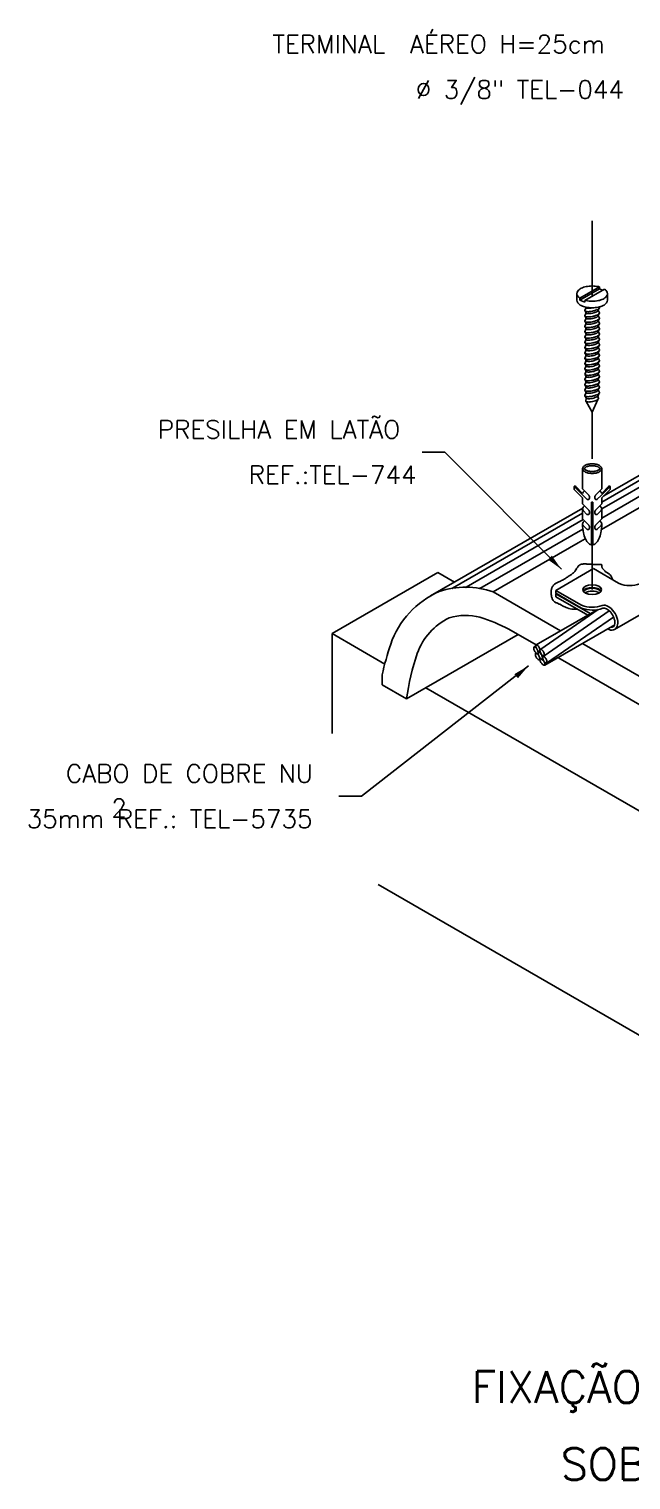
# Model space of a CAD drawing. Header units: millimetres. Extents: x -5957.9 to -5941.6, y -4668.2 to -4652.
# Drawn here: x -5957.85 to -5951.21, y -4668.24 to -4652.22 of the extents above; entities that cross this region are included whole.
import ezdxf
from ezdxf.enums import TextEntityAlignment as Align

# ---------------------------------------------------------------- set-up
doc = ezdxf.new("R2010")
doc.units = ezdxf.units.MM
doc.header["$LTSCALE"] = 10
doc.linetypes.add('DASHDOT', pattern=[1, 0.5, -0.25, 0, -0.25])
doc.layers.add('Termotécnica', color=7, linetype='Continuous')
doc.styles.add('r140', font='romans.shx')
doc.styles.add('r80', font='romans.shx')

msp = doc.modelspace()

# ---------------------------------------------------------------- linework, layer by layer
at = {"layer": 'Termotécnica', "color": 1, "linetype": 'DASHDOT'}
for p, q in [((-5951.64, -4655.172), (-5951.64, -4654.342)), ((-5951.64, -4656.969), (-5951.64, -4656.451)), ((-5951.64, -4658.411), (-5951.64, -4657.916))]:
    msp.add_line(p, q, dxfattribs=at)
at = {"layer": 'Termotécnica', "color": 2}
for p, q in [((-5951.775, -4655.195), (-5951.558, -4655.07)), ((-5951.558, -4655.07), (-5951.558, -4655.091)), ((-5951.809, -4655.145), (-5951.809, -4655.217)), ((-5951.775, -4655.216), (-5951.558, -4655.091)), ((-5951.775, -4655.195), (-5951.775, -4655.216)), ((-5951.775, -4655.216), (-5951.722, -4655.24)), ((-5951.722, -4655.219), (-5951.505, -4655.094)), ((-5951.722, -4655.219), (-5951.722, -4655.24)), ((-5951.558, -4655.091), (-5951.525, -4655.106)), ((-5951.47, -4655.145), (-5951.47, -4655.217)), ((-5951.708, -4655.296), (-5951.722, -4655.331)), ((-5951.708, -4655.355), (-5951.722, -4655.39)), ((-5951.719, -4655.337), (-5951.708, -4655.355)), ((-5951.719, -4655.395), (-5951.708, -4655.414)), ((-5951.561, -4655.305), (-5951.573, -4655.326)), ((-5951.573, -4655.326), (-5951.558, -4655.355)), ((-5951.561, -4655.363), (-5951.573, -4655.385)), ((-5951.573, -4655.385), (-5951.558, -4655.414)), ((-5951.708, -4655.414), (-5951.722, -4655.448)), ((-5951.708, -4655.472), (-5951.722, -4655.507)), ((-5951.708, -4655.531), (-5951.722, -4655.566)), ((-5951.719, -4655.454), (-5951.708, -4655.472)), ((-5951.719, -4655.513), (-5951.708, -4655.531)), ((-5951.561, -4655.422), (-5951.573, -4655.444)), ((-5951.573, -4655.444), (-5951.558, -4655.472)), ((-5951.561, -4655.481), (-5951.573, -4655.502)), ((-5951.573, -4655.502), (-5951.558, -4655.531)), ((-5951.561, -4655.539), (-5951.573, -4655.561)), ((-5951.573, -4655.561), (-5951.558, -4655.589)), ((-5951.708, -4655.59), (-5951.722, -4655.624)), ((-5951.708, -4655.648), (-5951.722, -4655.683)), ((-5951.708, -4655.707), (-5951.722, -4655.742)), ((-5951.719, -4655.571), (-5951.708, -4655.59)), ((-5951.719, -4655.63), (-5951.708, -4655.648)), ((-5951.719, -4655.688), (-5951.708, -4655.707)), ((-5951.561, -4655.598), (-5951.573, -4655.62)), ((-5951.573, -4655.62), (-5951.558, -4655.648)), ((-5951.561, -4655.657), (-5951.573, -4655.678)), ((-5951.573, -4655.678), (-5951.558, -4655.707)), ((-5951.561, -4655.715), (-5951.573, -4655.737)), ((-5951.708, -4655.766), (-5951.722, -4655.8)), ((-5951.708, -4655.824), (-5951.722, -4655.859)), ((-5951.708, -4655.883), (-5951.722, -4655.918)), ((-5951.719, -4655.747), (-5951.708, -4655.766)), ((-5951.719, -4655.806), (-5951.708, -4655.824)), ((-5951.719, -4655.864), (-5951.708, -4655.883)), ((-5951.573, -4655.737), (-5951.558, -4655.765)), ((-5951.561, -4655.774), (-5951.573, -4655.796)), ((-5951.573, -4655.796), (-5951.558, -4655.824)), ((-5951.561, -4655.832), (-5951.573, -4655.854)), ((-5951.573, -4655.854), (-5951.558, -4655.883)), ((-5951.708, -4655.941), (-5951.722, -4655.976)), ((-5951.708, -4656), (-5951.722, -4656.035)), ((-5951.719, -4655.923), (-5951.708, -4655.941)), ((-5951.719, -4655.982), (-5951.708, -4656)), ((-5951.719, -4656.04), (-5951.708, -4656.059)), ((-5951.561, -4655.891), (-5951.573, -4655.913)), ((-5951.573, -4655.913), (-5951.558, -4655.941)), ((-5951.561, -4655.95), (-5951.573, -4655.971)), ((-5951.573, -4655.971), (-5951.558, -4656)), ((-5951.561, -4656.008), (-5951.573, -4656.03)), ((-5951.573, -4656.03), (-5951.558, -4656.059)), ((-5951.708, -4656.059), (-5951.722, -4656.093)), ((-5951.708, -4656.117), (-5951.722, -4656.152)), ((-5951.708, -4656.176), (-5951.722, -4656.211)), ((-5951.719, -4656.099), (-5951.708, -4656.117)), ((-5951.719, -4656.158), (-5951.708, -4656.176)), ((-5951.561, -4656.067), (-5951.573, -4656.089)), ((-5951.573, -4656.089), (-5951.558, -4656.117)), ((-5951.561, -4656.126), (-5951.573, -4656.147)), ((-5951.573, -4656.147), (-5951.558, -4656.176)), ((-5951.561, -4656.184), (-5951.573, -4656.206)), ((-5951.573, -4656.206), (-5951.558, -4656.234)), ((-5951.708, -4656.235), (-5951.722, -4656.269)), ((-5951.72, -4656.274), (-5951.708, -4656.295)), ((-5951.719, -4656.216), (-5951.708, -4656.235)), ((-5951.705, -4656.299), (-5951.71, -4656.33)), ((-5951.705, -4656.336), (-5951.64, -4656.452)), ((-5951.64, -4656.452), (-5951.577, -4656.313)), ((-5951.577, -4656.275), (-5951.569, -4656.301)), ((-5951.573, -4656.266), (-5951.563, -4656.245)), ((-5953.267, -4656.893), (-5953.517, -4656.893)), ((-5951.98, -4658.186), (-5953.267, -4656.893)), ((-5951.746, -4657.076), (-5951.746, -4657.299)), ((-5951.534, -4657.076), (-5951.534, -4657.299)), ((-5951.84, -4657.305), (-5951.84, -4657.271)), ((-5951.74, -4657.371), (-5951.84, -4657.271)), ((-5951.746, -4657.399), (-5951.84, -4657.305)), ((-5951.745, -4657.349), (-5951.821, -4657.274)), ((-5951.746, -4657.299), (-5951.679, -4657.365)), ((-5951.534, -4657.299), (-5951.601, -4657.365)), ((-5951.54, -4657.371), (-5951.44, -4657.271)), ((-5951.535, -4657.349), (-5951.459, -4657.274)), ((-5951.534, -4657.399), (-5951.44, -4657.305)), ((-5951.44, -4657.305), (-5951.44, -4657.271)), ((-5951.746, -4657.399), (-5951.746, -4657.465)), ((-5951.746, -4657.465), (-5951.678, -4657.534)), ((-5951.74, -4657.371), (-5951.697, -4657.414)), ((-5951.646, -4657.916), (-5951.646, -4657.445)), ((-5951.646, -4657.445), (-5951.634, -4657.445)), ((-5951.634, -4657.916), (-5951.634, -4657.445)), ((-5951.534, -4657.465), (-5951.603, -4657.534)), ((-5951.54, -4657.371), (-5951.583, -4657.414)), ((-5951.534, -4657.399), (-5951.534, -4657.465)), ((-5951.746, -4657.52), (-5951.746, -4657.63)), ((-5951.746, -4657.63), (-5951.678, -4657.699)), ((-5951.74, -4657.536), (-5951.697, -4657.58)), ((-5951.534, -4657.63), (-5951.603, -4657.699)), ((-5951.54, -4657.536), (-5951.583, -4657.58)), ((-5951.534, -4657.52), (-5951.534, -4657.63)), ((-5951.74, -4657.702), (-5951.697, -4657.745)), ((-5951.54, -4657.702), (-5951.583, -4657.745)), ((-5954.51, -4658.896), (-5953.341, -4658.221)), ((-5953.158, -4658.327), (-5953.341, -4658.221)), ((-5952.042, -4658.419), (-5951.627, -4658.179)), ((-5951.35, -4658.339), (-5951.627, -4658.179)), ((-5951.765, -4658.578), (-5952.042, -4658.419)), ((-5952.042, -4658.419), (-5952.042, -4658.45)), ((-5951.765, -4658.61), (-5952.042, -4658.45)), ((-5952.042, -4658.457), (-5952.036, -4658.454)), ((-5951.661, -4658.676), (-5952.042, -4658.457)), ((-5952.042, -4658.457), (-5952.042, -4658.489)), ((-5951.689, -4658.692), (-5952.042, -4658.489)), ((-5951.392, -4658.851), (-5950.977, -4658.611)), ((-5952.258, -4659.021), (-5951.586, -4658.633)), ((-5953.929, -4659.232), (-5954.51, -4658.896)), ((-5954.51, -4659.999), (-5954.51, -4658.896)), ((-5952.164, -4659.245), (-5951.391, -4658.799)), ((-5952.28, -4659.042), (-5952.262, -4659.032)), ((-5952.341, -4659.25), (-5954.186, -4660.691)), ((-5952.241, -4659.116), (-5952.236, -4659.113)), ((-5952.231, -4659.103), (-5952.214, -4659.094)), ((-5952.223, -4659.186), (-5952.216, -4659.181)), ((-5952.206, -4659.176), (-5952.205, -4659.175)), ((-5952.192, -4659.177), (-5952.184, -4659.173)), ((-5952.188, -4659.165), (-5952.186, -4659.164)), ((-5952.182, -4659.148), (-5952.173, -4659.142)), ((-5949.953, -4661.527), (-5953.475, -4659.494)), ((-5954.186, -4660.691), (-5954.436, -4660.691)), ((-5946.992, -4665.712), (-5954, -4661.665))]:
    msp.add_line(p, q, dxfattribs=at)
at = {"layer": 'Termotécnica', "color": 1}
for p, q in [((-5951.534, -4657.445), (-5950.103, -4656.618)), ((-5951.534, -4657.521), (-5950.103, -4656.694)), ((-5951.534, -4657.622), (-5950.103, -4656.795)), ((-5951.537, -4657.746), (-5950.103, -4656.918)), ((-5953.182, -4658.396), (-5951.746, -4657.567)), ((-5953.031, -4658.385), (-5951.738, -4657.638)), ((-5952.88, -4658.398), (-5951.743, -4657.742)), ((-5952.733, -4658.436), (-5951.796, -4657.895)), ((-5951.796, -4657.895), (-5951.716, -4657.849)), ((-5951.573, -4658.631), (-5952.207, -4659.067)), ((-5951.451, -4658.644), (-5952.171, -4659.14)), ((-5951.405, -4658.713), (-5952.144, -4659.222))]:
    msp.add_line(p, q, dxfattribs=at)
at = {"layer": 'Termotécnica', "color": 3}
for p, q in [((-5951.513, -4657.377), (-5950.103, -4656.563)), ((-5953.425, -4658.481), (-5951.744, -4657.511)), ((-5951.989, -4658.866), (-5952.733, -4658.436)), ((-5953.687, -4659.617), (-5952.457, -4658.906)), ((-5952.258, -4659.021), (-5952.559, -4658.848)), ((-5951.73, -4659.015), (-5951.748, -4659.005)), ((-5950.626, -4659.653), (-5951.73, -4659.015)), ((-5951.992, -4659.175), (-5952.017, -4659.16)), ((-5950.755, -4659.889), (-5951.992, -4659.175)), ((-5953.957, -4659.461), (-5953.957, -4659.349)), ((-5953.687, -4659.617), (-5953.957, -4659.461))]:
    msp.add_line(p, q, dxfattribs=at)
at = {"layer": 'Termotécnica', "color": 2}
for points in [[(-5951.558, -4655.07, 0.016409), (-5951.571, -4655.067, 0.051099), (-5951.64, -4655.06, 0.051099), (-5951.708, -4655.067, 0.064948), (-5951.76, -4655.085, 0.104203), (-5951.799, -4655.116, 0.174705), (-5951.809, -4655.145, 0.174705), (-5951.799, -4655.173, 0.06738), (-5951.775, -4655.195, 0.064948)], [(-5951.809, -4655.217, 0.174705), (-5951.799, -4655.245, 0.104203), (-5951.76, -4655.277, 0.064948), (-5951.708, -4655.294, 0.051099), (-5951.64, -4655.301, 0.051099), (-5951.571, -4655.294, 0.064948), (-5951.52, -4655.277, 0.104203), (-5951.481, -4655.245, 0.174705), (-5951.47, -4655.217, 0.174705)], [(-5951.722, -4655.219, 0.016409), (-5951.708, -4655.222, 0.051099), (-5951.64, -4655.229, 0.051099), (-5951.571, -4655.222, 0.064948), (-5951.52, -4655.204, 0.104203), (-5951.481, -4655.173, 0.174705), (-5951.47, -4655.145, 0.174705)], [(-5951.47, -4655.145, 0.174705), (-5951.481, -4655.116, 0.06738), (-5951.505, -4655.094, 0.064948)], [(-5951.745, -4657.349, -0.122515), (-5951.74, -4657.337, -0.074458), (-5951.723, -4657.322, -0.064948)], [(-5951.535, -4657.349, 0.122515), (-5951.541, -4657.337, 0.074458), (-5951.558, -4657.322, 0.064948)], [(-5951.746, -4657.52, -0.174705), (-5951.74, -4657.502, -0.074458), (-5951.723, -4657.487, -0.064948)], [(-5951.534, -4657.52, 0.174705), (-5951.541, -4657.502, 0.074458), (-5951.558, -4657.487, 0.064948)], [(-5951.74, -4657.538, -0.174705), (-5951.746, -4657.52, -0.174705)], [(-5951.74, -4657.536, -0.021127), (-5951.742, -4657.535, -0.170198)], [(-5951.541, -4657.538, 0.174705), (-5951.534, -4657.52, 0.174705)], [(-5951.54, -4657.536, 0.021127), (-5951.538, -4657.535, 0.170198)], [(-5951.746, -4657.686, -0.174705), (-5951.74, -4657.668, -0.074458), (-5951.723, -4657.653, -0.064948)], [(-5951.746, -4657.682, 0.005298), (-5951.746, -4657.692, 0.048405), (-5951.737, -4657.783, 0.062165), (-5951.715, -4657.851, 0.102796), (-5951.676, -4657.903, 0.153617), (-5951.646, -4657.916, 0.181773)], [(-5951.742, -4657.7, -0.138405), (-5951.746, -4657.686, -0.174705)], [(-5951.74, -4657.702, -0.021127), (-5951.742, -4657.7, -0.170198)], [(-5951.634, -4657.916, 0.153617), (-5951.605, -4657.903, 0.102796), (-5951.565, -4657.851, 0.062165), (-5951.543, -4657.783, 0.048405), (-5951.534, -4657.692, 0.005298), (-5951.534, -4657.682, 0.062165)], [(-5951.534, -4657.686, 0.174705), (-5951.541, -4657.668, 0.074458), (-5951.558, -4657.653, 0.064948)], [(-5951.541, -4657.704, 0.174705), (-5951.534, -4657.686, 0.174705)], [(-5951.54, -4657.702, 0.021127), (-5951.538, -4657.7, 0.170198)], [(-5952.242, -4659.117, -0.207457), (-5952.248, -4659.117, -0.095933), (-5952.258, -4659.111, -0.052726), (-5952.266, -4659.102, -0.039847), (-5952.276, -4659.087, -0.039847), (-5952.282, -4659.071, -0.052726), (-5952.285, -4659.059, -0.095933), (-5952.284, -4659.047, -0.207457), (-5952.28, -4659.043, -0.207457), (-5952.275, -4659.042, -0.095933), (-5952.265, -4659.048, -0.052726), (-5952.256, -4659.058, -0.001764), (-5952.255, -4659.058, -0.039847)], [(-5952.219, -4659.095, -0.207457), (-5952.224, -4659.095, -0.095933), (-5952.234, -4659.089, -0.052726), (-5952.243, -4659.079, -0.039847), (-5952.252, -4659.065, -0.039847), (-5952.259, -4659.049, -0.052726), (-5952.262, -4659.036, -0.095933), (-5952.261, -4659.025, -0.207457), (-5952.257, -4659.02, -0.207457), (-5952.251, -4659.02, -0.095933), (-5952.241, -4659.026, -0.052726), (-5952.232, -4659.035, -0.039847), (-5952.223, -4659.05, -0.039847), (-5952.217, -4659.066, -0.027092), (-5952.215, -4659.072, -0.095933)], [(-5952.244, -4659.079, -0.023019), (-5952.24, -4659.088, -0.052726), (-5952.237, -4659.101, -0.095933), (-5952.238, -4659.112, -0.207457), (-5952.242, -4659.117, -0.207457)], [(-5952.215, -4659.091, -0.1939), (-5952.219, -4659.095, -0.207457)], [(-5952.223, -4659.186, -0.207457), (-5952.229, -4659.186, -0.095933), (-5952.239, -4659.18, -0.052726), (-5952.248, -4659.171, -0.039847), (-5952.257, -4659.156, -0.039847), (-5952.264, -4659.14, -0.052726), (-5952.266, -4659.128, -0.095933), (-5952.266, -4659.116, -0.207457), (-5952.262, -4659.111, -0.130458), (-5952.258, -4659.111, -0.095933)], [(-5952.245, -4659.118, -0.049151), (-5952.237, -4659.127, -0.039847), (-5952.228, -4659.141, -0.039847), (-5952.222, -4659.157, -0.052726), (-5952.219, -4659.17, -0.095933), (-5952.22, -4659.181, -0.207457), (-5952.223, -4659.186, -0.207457)]]:
    msp.add_lwpolyline(points, format="xyb", dxfattribs=at)
at = {"layer": 'Termotécnica', "color": 1}
for points in [[(-5951.722, -4655.331, 0.24548), (-5951.717, -4655.337, 0.082009), (-5951.695, -4655.343, 0.04047), (-5951.669, -4655.343, 0.029714), (-5951.635, -4655.337, 0.029714), (-5951.602, -4655.328, 0.04047), (-5951.578, -4655.318, 0.082009), (-5951.56, -4655.304, 0.24548), (-5951.558, -4655.296, 0.24548)], [(-5951.722, -4655.39, 0.24548), (-5951.717, -4655.396, 0.082009), (-5951.695, -4655.401, 0.04047), (-5951.669, -4655.401, 0.029714), (-5951.635, -4655.396, 0.029714), (-5951.602, -4655.387, 0.04047), (-5951.578, -4655.377, 0.082009), (-5951.56, -4655.363, 0.24548), (-5951.558, -4655.355, 0.24548)], [(-5951.708, -4655.296, 0.24548), (-5951.703, -4655.302, 0.082009), (-5951.685, -4655.306, 0.04047), (-5951.664, -4655.306, 0.029714), (-5951.636, -4655.302, 0.000336), (-5951.636, -4655.301, 0.04047)], [(-5951.708, -4655.355, 0.24548), (-5951.703, -4655.36, 0.082009), (-5951.685, -4655.365, 0.04047), (-5951.664, -4655.364, 0.029714), (-5951.636, -4655.36, 0.029714), (-5951.609, -4655.353, 0.04047), (-5951.59, -4655.344, 0.082009), (-5951.575, -4655.333, 0.24548), (-5951.573, -4655.326, 0.24548)], [(-5951.708, -4655.414, 0.24548), (-5951.703, -4655.419, 0.082009), (-5951.685, -4655.423, 0.04047), (-5951.664, -4655.423, 0.029714), (-5951.636, -4655.419, 0.029714), (-5951.609, -4655.411, 0.04047), (-5951.59, -4655.403, 0.082009), (-5951.575, -4655.391, 0.24548), (-5951.573, -4655.385, 0.24548)], [(-5951.722, -4655.448, 0.24548), (-5951.717, -4655.455, 0.082009), (-5951.695, -4655.46, 0.04047), (-5951.669, -4655.46, 0.029714), (-5951.635, -4655.455, 0.029714), (-5951.602, -4655.446, 0.04047), (-5951.578, -4655.435, 0.082009), (-5951.56, -4655.421, 0.24548), (-5951.558, -4655.414, 0.24548)], [(-5951.722, -4655.507, 0.24548), (-5951.717, -4655.513, 0.082009), (-5951.695, -4655.519, 0.04047), (-5951.669, -4655.518, 0.029714), (-5951.635, -4655.513, 0.029714), (-5951.602, -4655.504, 0.04047), (-5951.578, -4655.494, 0.082009), (-5951.56, -4655.48, 0.24548), (-5951.558, -4655.472, 0.24548)], [(-5951.722, -4655.566, 0.24548), (-5951.717, -4655.572, 0.082009), (-5951.695, -4655.577, 0.04047), (-5951.669, -4655.577, 0.029714), (-5951.635, -4655.572, 0.029714), (-5951.602, -4655.563, 0.04047), (-5951.578, -4655.553, 0.082009), (-5951.56, -4655.539, 0.24548), (-5951.558, -4655.531, 0.24548)], [(-5951.708, -4655.472, 0.24548), (-5951.703, -4655.477, 0.082009), (-5951.685, -4655.482, 0.04047), (-5951.664, -4655.482, 0.029714), (-5951.636, -4655.477, 0.029714), (-5951.609, -4655.47, 0.04047), (-5951.59, -4655.462, 0.082009), (-5951.575, -4655.45, 0.24548), (-5951.573, -4655.444, 0.24548)], [(-5951.708, -4655.531, 0.24548), (-5951.703, -4655.536, 0.082009), (-5951.685, -4655.54, 0.04047), (-5951.664, -4655.54, 0.029714), (-5951.636, -4655.536, 0.029714), (-5951.609, -4655.529, 0.04047), (-5951.59, -4655.52, 0.082009), (-5951.575, -4655.509, 0.24548), (-5951.573, -4655.502, 0.24548)], [(-5951.708, -4655.59, 0.24548), (-5951.703, -4655.595, 0.082009), (-5951.685, -4655.599, 0.04047), (-5951.664, -4655.599, 0.029714), (-5951.636, -4655.595, 0.029714), (-5951.609, -4655.587, 0.04047), (-5951.59, -4655.579, 0.082009), (-5951.575, -4655.567, 0.24548), (-5951.573, -4655.561, 0.24548)], [(-5951.722, -4655.624, 0.24548), (-5951.717, -4655.631, 0.082009), (-5951.695, -4655.636, 0.04047), (-5951.669, -4655.636, 0.029714), (-5951.635, -4655.631, 0.029714), (-5951.602, -4655.621, 0.04047), (-5951.578, -4655.611, 0.082009), (-5951.56, -4655.597, 0.24548), (-5951.558, -4655.589, 0.24548)], [(-5951.722, -4655.683, 0.24548), (-5951.717, -4655.689, 0.082009), (-5951.695, -4655.695, 0.04047), (-5951.669, -4655.694, 0.029714), (-5951.635, -4655.689, 0.029714), (-5951.602, -4655.68, 0.04047), (-5951.578, -4655.67, 0.082009), (-5951.56, -4655.656, 0.24548), (-5951.558, -4655.648, 0.24548)], [(-5951.722, -4655.742, 0.24548), (-5951.717, -4655.748, 0.082009), (-5951.695, -4655.753, 0.04047), (-5951.669, -4655.753, 0.029714), (-5951.635, -4655.748, 0.029714), (-5951.602, -4655.739, 0.04047), (-5951.578, -4655.729, 0.082009), (-5951.56, -4655.715, 0.24548), (-5951.558, -4655.707, 0.24548)], [(-5951.708, -4655.648, 0.24548), (-5951.703, -4655.653, 0.082009), (-5951.685, -4655.658, 0.04047), (-5951.664, -4655.658, 0.029714), (-5951.636, -4655.653, 0.029714), (-5951.609, -4655.646, 0.04047), (-5951.59, -4655.638, 0.082009), (-5951.575, -4655.626, 0.24548), (-5951.573, -4655.62, 0.24548)], [(-5951.708, -4655.707, 0.24548), (-5951.703, -4655.712, 0.082009), (-5951.685, -4655.716, 0.04047), (-5951.664, -4655.716, 0.029714), (-5951.636, -4655.712, 0.029714), (-5951.609, -4655.704, 0.04047), (-5951.59, -4655.696, 0.082009), (-5951.575, -4655.685, 0.24548), (-5951.573, -4655.678, 0.24548)], [(-5951.722, -4655.8, 0.24548), (-5951.717, -4655.807, 0.082009), (-5951.695, -4655.812, 0.04047), (-5951.669, -4655.812, 0.029714), (-5951.635, -4655.807, 0.029714), (-5951.602, -4655.797, 0.04047), (-5951.578, -4655.787, 0.082009), (-5951.56, -4655.773, 0.24548), (-5951.558, -4655.765, 0.24548)], [(-5951.722, -4655.859, 0.24548), (-5951.717, -4655.865, 0.082009), (-5951.695, -4655.871, 0.04047), (-5951.669, -4655.87, 0.029714), (-5951.635, -4655.865, 0.029714), (-5951.602, -4655.856, 0.04047), (-5951.578, -4655.846, 0.082009), (-5951.56, -4655.832, 0.24548), (-5951.558, -4655.824, 0.24548)], [(-5951.722, -4655.918, 0.24548), (-5951.717, -4655.924, 0.082009), (-5951.695, -4655.929, 0.04047), (-5951.669, -4655.929, 0.029714), (-5951.635, -4655.924, 0.029714), (-5951.602, -4655.915, 0.04047), (-5951.578, -4655.904, 0.082009), (-5951.56, -4655.89, 0.24548), (-5951.558, -4655.883, 0.24548)], [(-5951.708, -4655.766, 0.24548), (-5951.703, -4655.771, 0.082009), (-5951.685, -4655.775, 0.04047), (-5951.664, -4655.775, 0.029714), (-5951.636, -4655.771, 0.029714), (-5951.609, -4655.763, 0.04047), (-5951.59, -4655.755, 0.082009), (-5951.575, -4655.743, 0.24548), (-5951.573, -4655.737, 0.24548)], [(-5951.708, -4655.824, 0.24548), (-5951.703, -4655.829, 0.082009), (-5951.685, -4655.834, 0.04047), (-5951.664, -4655.833, 0.029714), (-5951.636, -4655.829, 0.029714), (-5951.609, -4655.822, 0.04047), (-5951.59, -4655.813, 0.082009), (-5951.575, -4655.802, 0.24548), (-5951.573, -4655.796, 0.24548)], [(-5951.708, -4655.883, 0.24548), (-5951.703, -4655.888, 0.082009), (-5951.685, -4655.892, 0.04047), (-5951.664, -4655.892, 0.029714), (-5951.636, -4655.888, 0.029714), (-5951.609, -4655.88, 0.04047), (-5951.59, -4655.872, 0.082009), (-5951.575, -4655.861, 0.24548), (-5951.573, -4655.854, 0.24548)], [(-5951.722, -4655.976, 0.24548), (-5951.717, -4655.982, 0.082009), (-5951.695, -4655.988, 0.04047), (-5951.669, -4655.988, 0.029714), (-5951.635, -4655.982, 0.029714), (-5951.602, -4655.973, 0.04047), (-5951.578, -4655.963, 0.082009), (-5951.56, -4655.949, 0.24548), (-5951.558, -4655.941, 0.24548)], [(-5951.722, -4656.035, 0.24548), (-5951.717, -4656.041, 0.082009), (-5951.695, -4656.046, 0.04047), (-5951.669, -4656.046, 0.029714), (-5951.635, -4656.041, 0.029714), (-5951.602, -4656.032, 0.04047), (-5951.578, -4656.022, 0.082009), (-5951.56, -4656.008, 0.24548), (-5951.558, -4656, 0.24548)], [(-5951.708, -4655.941, 0.24548), (-5951.703, -4655.947, 0.082009), (-5951.685, -4655.951, 0.04047), (-5951.664, -4655.951, 0.029714), (-5951.636, -4655.947, 0.029714), (-5951.609, -4655.939, 0.04047), (-5951.59, -4655.931, 0.082009), (-5951.575, -4655.919, 0.24548), (-5951.573, -4655.913, 0.24548)], [(-5951.708, -4656, 0.24548), (-5951.703, -4656.005, 0.082009), (-5951.685, -4656.01, 0.04047), (-5951.664, -4656.009, 0.029714), (-5951.636, -4656.005, 0.029714), (-5951.609, -4655.998, 0.04047), (-5951.59, -4655.989, 0.082009), (-5951.575, -4655.978, 0.24548), (-5951.573, -4655.971, 0.24548)], [(-5951.708, -4656.059, 0.24548), (-5951.703, -4656.064, 0.082009), (-5951.685, -4656.068, 0.04047), (-5951.664, -4656.068, 0.029714), (-5951.636, -4656.064, 0.029714), (-5951.609, -4656.056, 0.04047), (-5951.59, -4656.048, 0.082009), (-5951.575, -4656.036, 0.24548), (-5951.573, -4656.03, 0.24548)], [(-5951.722, -4656.093, 0.24548), (-5951.717, -4656.1, 0.082009), (-5951.695, -4656.105, 0.04047), (-5951.669, -4656.105, 0.029714), (-5951.635, -4656.1, 0.029714), (-5951.602, -4656.091, 0.04047), (-5951.578, -4656.08, 0.082009), (-5951.56, -4656.066, 0.24548), (-5951.558, -4656.059, 0.24548)], [(-5951.722, -4656.152, 0.24548), (-5951.717, -4656.158, 0.082009), (-5951.695, -4656.164, 0.04047), (-5951.669, -4656.163, 0.029714), (-5951.635, -4656.158, 0.029714), (-5951.602, -4656.149, 0.04047), (-5951.578, -4656.139, 0.082009), (-5951.56, -4656.125, 0.24548), (-5951.558, -4656.117, 0.24548)], [(-5951.722, -4656.211, 0.24548), (-5951.717, -4656.217, 0.082009), (-5951.695, -4656.222, 0.04047), (-5951.669, -4656.222, 0.029714), (-5951.635, -4656.217, 0.029714), (-5951.602, -4656.208, 0.04047), (-5951.578, -4656.198, 0.082009), (-5951.56, -4656.184, 0.24548), (-5951.558, -4656.176, 0.24548)], [(-5951.708, -4656.117, 0.24548), (-5951.703, -4656.122, 0.082009), (-5951.685, -4656.127, 0.04047), (-5951.664, -4656.127, 0.029714), (-5951.636, -4656.122, 0.029714), (-5951.609, -4656.115, 0.04047), (-5951.59, -4656.107, 0.082009), (-5951.575, -4656.095, 0.24548), (-5951.573, -4656.089, 0.24548)], [(-5951.708, -4656.176, 0.24548), (-5951.703, -4656.181, 0.082009), (-5951.685, -4656.186, 0.04047), (-5951.664, -4656.185, 0.029714), (-5951.636, -4656.181, 0.029714), (-5951.609, -4656.174, 0.04047), (-5951.59, -4656.165, 0.082009), (-5951.575, -4656.154, 0.24548), (-5951.573, -4656.147, 0.24548)], [(-5951.708, -4656.235, 0.24548), (-5951.703, -4656.24, 0.082009), (-5951.685, -4656.244, 0.04047), (-5951.664, -4656.244, 0.029714), (-5951.636, -4656.24, 0.029714), (-5951.609, -4656.232, 0.04047), (-5951.59, -4656.224, 0.082009), (-5951.575, -4656.212, 0.24548), (-5951.573, -4656.206, 0.24548)], [(-5951.722, -4656.269, 0.24548), (-5951.717, -4656.276, 0.082009), (-5951.695, -4656.281, 0.04047), (-5951.669, -4656.281, 0.029714), (-5951.635, -4656.276, 0.029714), (-5951.602, -4656.266, 0.04047), (-5951.578, -4656.256, 0.082009), (-5951.56, -4656.242, 0.24548), (-5951.558, -4656.234, 0.24548)], [(-5951.71, -4656.33, 0.24548), (-5951.705, -4656.336, 0.082009), (-5951.686, -4656.34, 0.04047), (-5951.664, -4656.34, 0.029714), (-5951.635, -4656.336, 0.029714), (-5951.607, -4656.328, 0.04047), (-5951.587, -4656.319, 0.082009), (-5951.571, -4656.307, 0.24548), (-5951.569, -4656.301, 0.24548)], [(-5951.708, -4656.295, 0.24548), (-5951.703, -4656.3, 0.082009), (-5951.685, -4656.304, 0.04047), (-5951.664, -4656.304, 0.029714), (-5951.636, -4656.3, 0.029714), (-5951.609, -4656.292, 0.04047), (-5951.59, -4656.284, 0.082009), (-5951.575, -4656.273, 0.24548), (-5951.573, -4656.266, 0.24548)]]:
    msp.add_lwpolyline(points, format="xyb", dxfattribs=at)
at = {"layer": 'Termotécnica', "color": 2}
for points in [[(-5951.534, -4657.076, 0.174705), (-5951.541, -4657.058, 0.104203), (-5951.565, -4657.038, 0.064948), (-5951.597, -4657.027, 0.051099), (-5951.64, -4657.023, 0.051099), (-5951.683, -4657.027, 0.064948), (-5951.715, -4657.038, 0.104203), (-5951.74, -4657.058, 0.174705), (-5951.746, -4657.076, 0.174705), (-5951.74, -4657.093, 0.104203), (-5951.715, -4657.113, 0.064948), (-5951.683, -4657.124, 0.051099), (-5951.64, -4657.128, 0.051099), (-5951.597, -4657.124, 0.064948), (-5951.565, -4657.113, 0.104203), (-5951.541, -4657.093, 0.174705)], [(-5951.556, -4657.076, 0.174705), (-5951.557, -4657.071, 0.104203), (-5951.575, -4657.057, 0.064948), (-5951.602, -4657.048, 0.051099), (-5951.64, -4657.044, 0.051099), (-5951.679, -4657.048, 0.064948), (-5951.706, -4657.057, 0.104203), (-5951.723, -4657.071, 0.174705), (-5951.725, -4657.076, 0.174705), (-5951.723, -4657.08, 0.104203), (-5951.706, -4657.094, 0.064948), (-5951.679, -4657.103, 0.051099), (-5951.64, -4657.107, 0.051099), (-5951.602, -4657.103, 0.064948), (-5951.575, -4657.094, 0.104203), (-5951.557, -4657.08, 0.174705)], [(-5952.173, -4659.142, -0.207457), (-5952.179, -4659.143, -0.095933), (-5952.189, -4659.137, -0.052726), (-5952.198, -4659.127, -0.039847), (-5952.207, -4659.113, -0.039847), (-5952.213, -4659.097, -0.052726), (-5952.216, -4659.084, -0.095933), (-5952.215, -4659.072, -0.207457), (-5952.212, -4659.068, -0.207457), (-5952.206, -4659.068, -0.095933), (-5952.196, -4659.074, -0.052726), (-5952.187, -4659.083, -0.039847), (-5952.178, -4659.098, -0.039847), (-5952.171, -4659.114, -0.052726), (-5952.168, -4659.126, -0.095933), (-5952.169, -4659.138, -0.207457)], [(-5952.193, -4659.178, -0.207457), (-5952.198, -4659.178, -0.095933), (-5952.208, -4659.172, -0.052726), (-5952.217, -4659.163, -0.039847), (-5952.226, -4659.148, -0.039847), (-5952.233, -4659.132, -0.052726), (-5952.236, -4659.12, -0.095933), (-5952.235, -4659.108, -0.207457), (-5952.231, -4659.103, -0.207457), (-5952.226, -4659.103, -0.095933), (-5952.215, -4659.109, -0.052726), (-5952.207, -4659.119, -0.039847), (-5952.197, -4659.133, -0.039847), (-5952.191, -4659.149, -0.052726), (-5952.188, -4659.162, -0.095933), (-5952.189, -4659.173, -0.207457)], [(-5952.164, -4659.245, -0.207457), (-5952.169, -4659.246, -0.095933), (-5952.18, -4659.242, -0.052726), (-5952.19, -4659.234, -0.039847), (-5952.202, -4659.22, -0.039847), (-5952.21, -4659.206, -0.052726), (-5952.215, -4659.194, -0.095933), (-5952.216, -4659.182, -0.207457), (-5952.213, -4659.177, -0.207457), (-5952.207, -4659.176, -0.095933), (-5952.196, -4659.18, -0.052726), (-5952.186, -4659.188, -0.039847), (-5952.175, -4659.201, -0.039847), (-5952.166, -4659.216, -0.052726), (-5952.162, -4659.228, -0.095933), (-5952.161, -4659.24, -0.207457)], [(-5952.143, -4659.222, -0.207457), (-5952.149, -4659.222, -0.095933), (-5952.159, -4659.216, -0.052726), (-5952.168, -4659.207, -0.039847), (-5952.177, -4659.192, -0.039847), (-5952.183, -4659.176, -0.052726), (-5952.186, -4659.164, -0.095933), (-5952.185, -4659.152, -0.207457), (-5952.182, -4659.147, -0.207457), (-5952.176, -4659.147, -0.095933), (-5952.166, -4659.153, -0.052726), (-5952.157, -4659.163, -0.039847), (-5952.148, -4659.177, -0.039847), (-5952.141, -4659.193, -0.052726), (-5952.139, -4659.206, -0.095933), (-5952.14, -4659.217, -0.207457)]]:
    msp.add_lwpolyline(points, format="xyb", close=True, dxfattribs=at)
for points in [[(-5951.84, -4657.271), (-5951.835, -4657.269), (-5951.828, -4657.27), (-5951.821, -4657.274)], [(-5951.44, -4657.271), (-5951.445, -4657.269), (-5951.452, -4657.27), (-5951.459, -4657.274)], [(-5951.679, -4657.365), (-5951.678, -4657.368), (-5951.677, -4657.37), (-5951.676, -4657.371), (-5951.675, -4657.373), (-5951.674, -4657.374), (-5951.674, -4657.376), (-5951.673, -4657.377), (-5951.673, -4657.378), (-5951.672, -4657.379), (-5951.672, -4657.38), (-5951.672, -4657.38), (-5951.671, -4657.381), (-5951.671, -4657.382), (-5951.671, -4657.383), (-5951.671, -4657.384), (-5951.67, -4657.385), (-5951.67, -4657.385), (-5951.67, -4657.386), (-5951.67, -4657.387), (-5951.67, -4657.388), (-5951.67, -4657.389), (-5951.67, -4657.39), (-5951.67, -4657.391), (-5951.67, -4657.392), (-5951.67, -4657.393), (-5951.67, -4657.394), (-5951.67, -4657.395), (-5951.67, -4657.396), (-5951.67, -4657.397), (-5951.67, -4657.398), (-5951.671, -4657.399), (-5951.671, -4657.4), (-5951.671, -4657.401), (-5951.671, -4657.402), (-5951.671, -4657.403), (-5951.671, -4657.404), (-5951.672, -4657.405), (-5951.672, -4657.405), (-5951.672, -4657.406), (-5951.672, -4657.407), (-5951.672, -4657.408), (-5951.673, -4657.409), (-5951.673, -4657.409), (-5951.673, -4657.41), (-5951.674, -4657.411), (-5951.674, -4657.412), (-5951.675, -4657.412), (-5951.675, -4657.413), (-5951.675, -4657.413), (-5951.676, -4657.414), (-5951.676, -4657.414), (-5951.677, -4657.415), (-5951.677, -4657.415), (-5951.678, -4657.415), (-5951.678, -4657.415), (-5951.679, -4657.416), (-5951.679, -4657.416), (-5951.68, -4657.416), (-5951.68, -4657.416), (-5951.681, -4657.416), (-5951.682, -4657.416), (-5951.682, -4657.417), (-5951.683, -4657.417), (-5951.684, -4657.417), (-5951.685, -4657.417), (-5951.686, -4657.417), (-5951.688, -4657.417), (-5951.689, -4657.417), (-5951.691, -4657.416), (-5951.693, -4657.416), (-5951.695, -4657.415), (-5951.697, -4657.414)], [(-5951.601, -4657.365), (-5951.602, -4657.368), (-5951.603, -4657.37), (-5951.604, -4657.371), (-5951.605, -4657.373), (-5951.606, -4657.374), (-5951.607, -4657.376), (-5951.607, -4657.377), (-5951.608, -4657.378), (-5951.608, -4657.379), (-5951.609, -4657.38), (-5951.609, -4657.38), (-5951.609, -4657.381), (-5951.609, -4657.382), (-5951.61, -4657.383), (-5951.61, -4657.384), (-5951.61, -4657.385), (-5951.61, -4657.385), (-5951.61, -4657.386), (-5951.61, -4657.387), (-5951.61, -4657.388), (-5951.61, -4657.389), (-5951.61, -4657.39), (-5951.61, -4657.391), (-5951.61, -4657.392), (-5951.61, -4657.393), (-5951.61, -4657.394), (-5951.61, -4657.395), (-5951.61, -4657.396), (-5951.61, -4657.397), (-5951.61, -4657.398), (-5951.61, -4657.399), (-5951.61, -4657.4), (-5951.609, -4657.401), (-5951.609, -4657.402), (-5951.609, -4657.403), (-5951.609, -4657.404), (-5951.609, -4657.405), (-5951.609, -4657.405), (-5951.608, -4657.406), (-5951.608, -4657.407), (-5951.608, -4657.408), (-5951.608, -4657.409), (-5951.607, -4657.409), (-5951.607, -4657.41), (-5951.607, -4657.411), (-5951.606, -4657.412), (-5951.606, -4657.412), (-5951.605, -4657.413), (-5951.605, -4657.413), (-5951.605, -4657.414), (-5951.604, -4657.414), (-5951.604, -4657.415), (-5951.603, -4657.415), (-5951.603, -4657.415), (-5951.602, -4657.415), (-5951.602, -4657.416), (-5951.601, -4657.416), (-5951.601, -4657.416), (-5951.6, -4657.416), (-5951.599, -4657.416), (-5951.599, -4657.416), (-5951.598, -4657.417), (-5951.597, -4657.417), (-5951.596, -4657.417), (-5951.595, -4657.417), (-5951.594, -4657.417), (-5951.593, -4657.417), (-5951.591, -4657.417), (-5951.59, -4657.416), (-5951.588, -4657.416), (-5951.586, -4657.415), (-5951.583, -4657.414)], [(-5951.679, -4657.531), (-5951.678, -4657.533), (-5951.677, -4657.535), (-5951.676, -4657.536), (-5951.675, -4657.538), (-5951.674, -4657.539), (-5951.674, -4657.541), (-5951.673, -4657.542), (-5951.673, -4657.543), (-5951.672, -4657.544), (-5951.672, -4657.545), (-5951.672, -4657.546), (-5951.671, -4657.547), (-5951.671, -4657.547), (-5951.671, -4657.548), (-5951.671, -4657.549), (-5951.67, -4657.55), (-5951.67, -4657.551), (-5951.67, -4657.551), (-5951.67, -4657.552), (-5951.67, -4657.553), (-5951.67, -4657.554), (-5951.67, -4657.555), (-5951.67, -4657.556), (-5951.67, -4657.557), (-5951.67, -4657.558), (-5951.67, -4657.559), (-5951.67, -4657.56), (-5951.67, -4657.561), (-5951.67, -4657.562), (-5951.67, -4657.563), (-5951.671, -4657.564), (-5951.671, -4657.565), (-5951.671, -4657.566), (-5951.671, -4657.567), (-5951.671, -4657.568), (-5951.671, -4657.569), (-5951.672, -4657.57), (-5951.672, -4657.571), (-5951.672, -4657.571), (-5951.672, -4657.572), (-5951.672, -4657.573), (-5951.673, -4657.574), (-5951.673, -4657.575), (-5951.673, -4657.575), (-5951.674, -4657.576), (-5951.674, -4657.577), (-5951.675, -4657.577), (-5951.675, -4657.578), (-5951.675, -4657.578), (-5951.676, -4657.579), (-5951.676, -4657.579), (-5951.677, -4657.58), (-5951.677, -4657.58), (-5951.678, -4657.58), (-5951.678, -4657.581), (-5951.679, -4657.581), (-5951.679, -4657.581), (-5951.68, -4657.581), (-5951.68, -4657.581), (-5951.681, -4657.582), (-5951.682, -4657.582), (-5951.682, -4657.582), (-5951.683, -4657.582), (-5951.684, -4657.582), (-5951.685, -4657.582), (-5951.686, -4657.582), (-5951.688, -4657.582), (-5951.689, -4657.582), (-5951.691, -4657.582), (-5951.693, -4657.581), (-5951.695, -4657.581), (-5951.697, -4657.58)], [(-5951.601, -4657.531), (-5951.602, -4657.533), (-5951.603, -4657.535), (-5951.604, -4657.536), (-5951.605, -4657.538), (-5951.606, -4657.539), (-5951.607, -4657.541), (-5951.607, -4657.542), (-5951.608, -4657.543), (-5951.608, -4657.544), (-5951.609, -4657.545), (-5951.609, -4657.546), (-5951.609, -4657.547), (-5951.609, -4657.547), (-5951.61, -4657.548), (-5951.61, -4657.549), (-5951.61, -4657.55), (-5951.61, -4657.551), (-5951.61, -4657.551), (-5951.61, -4657.552), (-5951.61, -4657.553), (-5951.61, -4657.554), (-5951.61, -4657.555), (-5951.61, -4657.556), (-5951.61, -4657.557), (-5951.61, -4657.558), (-5951.61, -4657.559), (-5951.61, -4657.56), (-5951.61, -4657.561), (-5951.61, -4657.562), (-5951.61, -4657.563), (-5951.61, -4657.564), (-5951.61, -4657.565), (-5951.609, -4657.566), (-5951.609, -4657.567), (-5951.609, -4657.568), (-5951.609, -4657.569), (-5951.609, -4657.57), (-5951.609, -4657.571), (-5951.608, -4657.571), (-5951.608, -4657.572), (-5951.608, -4657.573), (-5951.608, -4657.574), (-5951.607, -4657.575), (-5951.607, -4657.575), (-5951.607, -4657.576), (-5951.606, -4657.577), (-5951.606, -4657.577), (-5951.605, -4657.578), (-5951.605, -4657.578), (-5951.605, -4657.579), (-5951.604, -4657.579), (-5951.604, -4657.58), (-5951.603, -4657.58), (-5951.603, -4657.58), (-5951.602, -4657.581), (-5951.602, -4657.581), (-5951.601, -4657.581), (-5951.601, -4657.581), (-5951.6, -4657.581), (-5951.599, -4657.582), (-5951.599, -4657.582), (-5951.598, -4657.582), (-5951.597, -4657.582), (-5951.596, -4657.582), (-5951.595, -4657.582), (-5951.594, -4657.582), (-5951.593, -4657.582), (-5951.591, -4657.582), (-5951.59, -4657.582), (-5951.588, -4657.581), (-5951.586, -4657.581), (-5951.583, -4657.58)], [(-5951.679, -4657.696), (-5951.678, -4657.698), (-5951.677, -4657.7), (-5951.676, -4657.702), (-5951.675, -4657.703), (-5951.674, -4657.705), (-5951.674, -4657.706), (-5951.673, -4657.707), (-5951.673, -4657.708), (-5951.672, -4657.709), (-5951.672, -4657.71), (-5951.672, -4657.711), (-5951.671, -4657.712), (-5951.671, -4657.713), (-5951.671, -4657.713), (-5951.671, -4657.714), (-5951.67, -4657.715), (-5951.67, -4657.716), (-5951.67, -4657.717), (-5951.67, -4657.718), (-5951.67, -4657.718), (-5951.67, -4657.719), (-5951.67, -4657.72), (-5951.67, -4657.721), (-5951.67, -4657.722), (-5951.67, -4657.723), (-5951.67, -4657.724), (-5951.67, -4657.725), (-5951.67, -4657.726), (-5951.67, -4657.727), (-5951.67, -4657.728), (-5951.671, -4657.729), (-5951.671, -4657.73), (-5951.671, -4657.731), (-5951.671, -4657.732), (-5951.671, -4657.733), (-5951.671, -4657.734), (-5951.672, -4657.735), (-5951.672, -4657.736), (-5951.672, -4657.737), (-5951.672, -4657.738), (-5951.672, -4657.738), (-5951.673, -4657.739), (-5951.673, -4657.74), (-5951.673, -4657.741), (-5951.674, -4657.741), (-5951.674, -4657.742), (-5951.675, -4657.743), (-5951.675, -4657.743), (-5951.675, -4657.744), (-5951.676, -4657.744), (-5951.676, -4657.745), (-5951.677, -4657.745), (-5951.677, -4657.745), (-5951.678, -4657.746), (-5951.678, -4657.746), (-5951.679, -4657.746), (-5951.679, -4657.746), (-5951.68, -4657.747), (-5951.68, -4657.747), (-5951.681, -4657.747), (-5951.682, -4657.747), (-5951.682, -4657.747), (-5951.683, -4657.747), (-5951.684, -4657.747), (-5951.685, -4657.747), (-5951.686, -4657.747), (-5951.688, -4657.747), (-5951.689, -4657.747), (-5951.691, -4657.747), (-5951.693, -4657.746), (-5951.695, -4657.746), (-5951.697, -4657.745)], [(-5951.601, -4657.696), (-5951.602, -4657.698), (-5951.603, -4657.7), (-5951.604, -4657.702), (-5951.605, -4657.703), (-5951.606, -4657.705), (-5951.607, -4657.706), (-5951.607, -4657.707), (-5951.608, -4657.708), (-5951.608, -4657.709), (-5951.609, -4657.71), (-5951.609, -4657.711), (-5951.609, -4657.712), (-5951.609, -4657.713), (-5951.61, -4657.713), (-5951.61, -4657.714), (-5951.61, -4657.715), (-5951.61, -4657.716), (-5951.61, -4657.717), (-5951.61, -4657.718), (-5951.61, -4657.718), (-5951.61, -4657.719), (-5951.61, -4657.72), (-5951.61, -4657.721), (-5951.61, -4657.722), (-5951.61, -4657.723), (-5951.61, -4657.724), (-5951.61, -4657.725), (-5951.61, -4657.726), (-5951.61, -4657.727), (-5951.61, -4657.728), (-5951.61, -4657.729), (-5951.61, -4657.73), (-5951.609, -4657.731), (-5951.609, -4657.732), (-5951.609, -4657.733), (-5951.609, -4657.734), (-5951.609, -4657.735), (-5951.609, -4657.736), (-5951.608, -4657.737), (-5951.608, -4657.738), (-5951.608, -4657.738), (-5951.608, -4657.739), (-5951.607, -4657.74), (-5951.607, -4657.741), (-5951.607, -4657.741), (-5951.606, -4657.742), (-5951.606, -4657.743), (-5951.605, -4657.743), (-5951.605, -4657.744), (-5951.605, -4657.744), (-5951.604, -4657.745), (-5951.604, -4657.745), (-5951.603, -4657.745), (-5951.603, -4657.746), (-5951.602, -4657.746), (-5951.602, -4657.746), (-5951.601, -4657.746), (-5951.601, -4657.747), (-5951.6, -4657.747), (-5951.599, -4657.747), (-5951.599, -4657.747), (-5951.598, -4657.747), (-5951.597, -4657.747), (-5951.596, -4657.747), (-5951.595, -4657.747), (-5951.594, -4657.747), (-5951.593, -4657.747), (-5951.591, -4657.747), (-5951.59, -4657.747), (-5951.588, -4657.746), (-5951.586, -4657.746), (-5951.583, -4657.745)]]:
    msp.add_lwpolyline(points, dxfattribs=at)
at = {"layer": 'Termotécnica', "color": 1}
msp.add_lwpolyline([(-5951.803, -4658.627), (-5951.824, -4658.628), (-5951.844, -4658.628), (-5951.864, -4658.626), (-5951.882, -4658.622), (-5951.899, -4658.618), (-5951.914, -4658.613), (-5951.928, -4658.608), (-5951.941, -4658.602), (-5951.952, -4658.597), (-5951.961, -4658.593), (-5951.969, -4658.588), (-5951.977, -4658.584), (-5951.984, -4658.58), (-5951.99, -4658.576), (-5951.996, -4658.573), (-5952.003, -4658.57), (-5952.01, -4658.567), (-5952.016, -4658.564), (-5952.023, -4658.561), (-5952.03, -4658.558), (-5952.037, -4658.555), (-5952.044, -4658.552), (-5952.05, -4658.548), (-5952.056, -4658.544), (-5952.061, -4658.54), (-5952.066, -4658.536), (-5952.07, -4658.531), (-5952.074, -4658.525), (-5952.077, -4658.52), (-5952.08, -4658.513), (-5952.082, -4658.506), (-5952.085, -4658.499), (-5952.087, -4658.492), (-5952.089, -4658.483), (-5952.09, -4658.475), (-5952.091, -4658.466), (-5952.092, -4658.458), (-5952.093, -4658.449), (-5952.093, -4658.441), (-5952.093, -4658.433), (-5952.092, -4658.425), (-5952.091, -4658.417), (-5952.09, -4658.41), (-5952.088, -4658.403), (-5952.086, -4658.396), (-5952.084, -4658.39), (-5952.081, -4658.384), (-5952.078, -4658.378), (-5952.075, -4658.373), (-5952.072, -4658.368), (-5952.068, -4658.363), (-5952.064, -4658.359), (-5952.06, -4658.354), (-5952.055, -4658.35), (-5952.049, -4658.346), (-5952.043, -4658.342), (-5952.037, -4658.339), (-5952.03, -4658.335), (-5952.022, -4658.331), (-5952.014, -4658.328), (-5952.006, -4658.324), (-5951.997, -4658.32), (-5951.988, -4658.316), (-5951.979, -4658.311), (-5951.969, -4658.306), (-5951.96, -4658.301), (-5951.95, -4658.296), (-5951.941, -4658.29), (-5951.931, -4658.284), (-5951.922, -4658.278), (-5951.912, -4658.272), (-5951.903, -4658.266), (-5951.894, -4658.26), (-5951.885, -4658.254), (-5951.876, -4658.249), (-5951.868, -4658.243), (-5951.86, -4658.237), (-5951.852, -4658.23), (-5951.845, -4658.224), (-5951.838, -4658.217), (-5951.832, -4658.209), (-5951.826, -4658.202), (-5951.821, -4658.194), (-5951.816, -4658.187), (-5951.811, -4658.179), (-5951.806, -4658.172), (-5951.802, -4658.165), (-5951.798, -4658.159), (-5951.793, -4658.153), (-5951.789, -4658.149), (-5951.784, -4658.144), (-5951.78, -4658.14), (-5951.775, -4658.137), (-5951.77, -4658.135), (-5951.765, -4658.132), (-5951.76, -4658.131), (-5951.755, -4658.129), (-5951.749, -4658.128), (-5951.743, -4658.128), (-5951.737, -4658.127), (-5951.73, -4658.127), (-5951.723, -4658.127), (-5951.715, -4658.127), (-5951.707, -4658.127), (-5951.698, -4658.128), (-5951.689, -4658.128), (-5951.679, -4658.129), (-5951.669, -4658.13), (-5951.659, -4658.13), (-5951.649, -4658.131), (-5951.639, -4658.131), (-5951.628, -4658.132), (-5951.618, -4658.132), (-5951.608, -4658.132), (-5951.599, -4658.132), (-5951.59, -4658.133), (-5951.581, -4658.133), (-5951.573, -4658.133), (-5951.566, -4658.133), (-5951.559, -4658.133), (-5951.554, -4658.133), (-5951.549, -4658.133), (-5951.545, -4658.133), (-5951.542, -4658.133), (-5951.54, -4658.133), (-5951.538, -4658.134), (-5951.537, -4658.135), (-5951.536, -4658.135), (-5951.535, -4658.136), (-5951.534, -4658.138), (-5951.534, -4658.139), (-5951.533, -4658.141), (-5951.533, -4658.143), (-5951.533, -4658.145), (-5951.533, -4658.147), (-5951.533, -4658.148), (-5951.533, -4658.15), (-5951.533, -4658.152), (-5951.533, -4658.154), (-5951.533, -4658.156), (-5951.533, -4658.158), (-5951.532, -4658.161), (-5951.532, -4658.163), (-5951.531, -4658.165), (-5951.531, -4658.167), (-5951.53, -4658.169), (-5951.529, -4658.172), (-5951.527, -4658.174), (-5951.526, -4658.177), (-5951.524, -4658.18), (-5951.522, -4658.183), (-5951.519, -4658.186), (-5951.516, -4658.189), (-5951.513, -4658.193), (-5951.509, -4658.197), (-5951.505, -4658.201), (-5951.501, -4658.205), (-5951.496, -4658.209), (-5951.49, -4658.213), (-5951.485, -4658.217), (-5951.479, -4658.221), (-5951.472, -4658.226), (-5951.466, -4658.23), (-5951.459, -4658.234), (-5951.453, -4658.238), (-5951.447, -4658.243), (-5951.442, -4658.248), (-5951.437, -4658.253), (-5951.433, -4658.258), (-5951.43, -4658.264), (-5951.427, -4658.27), (-5951.424, -4658.276), (-5951.422, -4658.282), (-5951.419, -4658.289), (-5951.416, -4658.296), (-5951.413, -4658.303)], dxfattribs=at)
at = {"layer": 'Termotécnica', "color": 3}
for centre, radius, start, end in [((-5952.924, -4659.339), 0.994, 114.0641, 160.8192), ((-5953.037, -4659.306), 0.922, 70.7187, 108.4472), ((-5952.924, -4659.339), 0.683, 115.3623, 160.8192), ((-5953.037, -4659.31), 0.615, 74.9511, 106.9961), ((-5953.413, -4660.467), 1.831, 62.2137, 72.9975), ((-5951.193, -4659.942), 2.826, 160.8192, 167.909), ((-5951.193, -4659.942), 2.516, 160.8192, 172.58)]:
    msp.add_arc(centre, radius, start, end, dxfattribs=at)
at = {"layer": 'Termotécnica', "color": 2}
for centre, radius, start, end in [((-5951.318, -4658.284), 0.0639, 240, 247.997), ((-5951.225, -4658.057), 0.309, 247.7969, 291.2276), ((-5951.727, -4658.508), 0.0798, 240, 247.997), ((-5951.727, -4658.54), 0.0798, 240, 248.5068), ((-5951.64, -4658.297), 0.309, 247.7969, 291.2276), ((-5951.636, -4658.308), 0.329, 248.5068, 290.335)]:
    msp.add_arc(centre, radius, start, end, dxfattribs=at)
msp.add_ellipse((-5951.64, -4658.411), major_axis=(0.104, 0), ratio=0.509483, dxfattribs=at)
for centre, major_axis, ratio, start_param, end_param in [((-5951.64, -4658.442), (-0.104, 0), 0.509483, 3.446392, 5.981093), ((-5951.64, -4658.449), (-0.104, 0), 0.509483, 3.513376, 5.911341), ((-5951.64, -4658.481), (-0.104, 0), 0.509483, 3.869487, 5.549532), ((-5951.467, -4658.72), (-0.075, 0.13), 0.613222, 2.349291, 6.12017), ((-5951.467, -4658.721), (-0.059, 0.102), 0.509483, 2.665595, 6.206799)]:
    msp.add_ellipse(centre, major_axis=major_axis, ratio=ratio, start_param=start_param, end_param=end_param, dxfattribs=at)
at = {"layer": 'Termotécnica', "color": 1}
for p in [(-5953.182, -4658.396), (-5953.031, -4658.385), (-5952.88, -4658.398)]:
    msp.add_point(p, dxfattribs=at)
at = {"layer": 'Termotécnica', "color": 2}
for points in [[(-5952.085, -4658.036), (-5952.128, -4658.079), (-5951.98, -4658.186)], [(-5952.498, -4659.343), (-5952.459, -4659.389), (-5952.341, -4659.25)]]:
    msp.add_solid(points, dxfattribs=at)

# ---------------------------------------------------------------- texts
at = {"layer": 'Termotécnica', "color": 2, "style": 'r80'}
for s, p in [('TERMINAL  AÉREO H=25cm', (-5955.167, -4652.491)), ('%%C 3/8" TEL-044', (-5953.586, -4652.992)), ('PRESILHA EM LATÃO ', (-5956.432, -4656.743)), ('REF.:TEL-744', (-5955.429, -4657.243)), ('CABO DE COBRE NU', (-5957.446, -4660.54)), ('35mm REF.: TEL-5735', (-5957.879, -4661.04)), ('2', (-5956.945, -4660.921))]:
    msp.add_text(s, height=0.2, dxfattribs=at).set_placement(p)
at = {"layer": 'Termotécnica', "color": 5, "style": 'r140'}
for s, p in [('FIXAÇÃO DO CABO DA CAPTAÇÃO', (-5949.16, -4667.49)), ('SOBRE TELHA CERÂMICA', (-5949.16, -4668.341))]:
    msp.add_text(s, height=0.35, dxfattribs=at).set_placement(p, align=Align.BOTTOM_CENTER)

doc.saveas('drawing.dxf')
